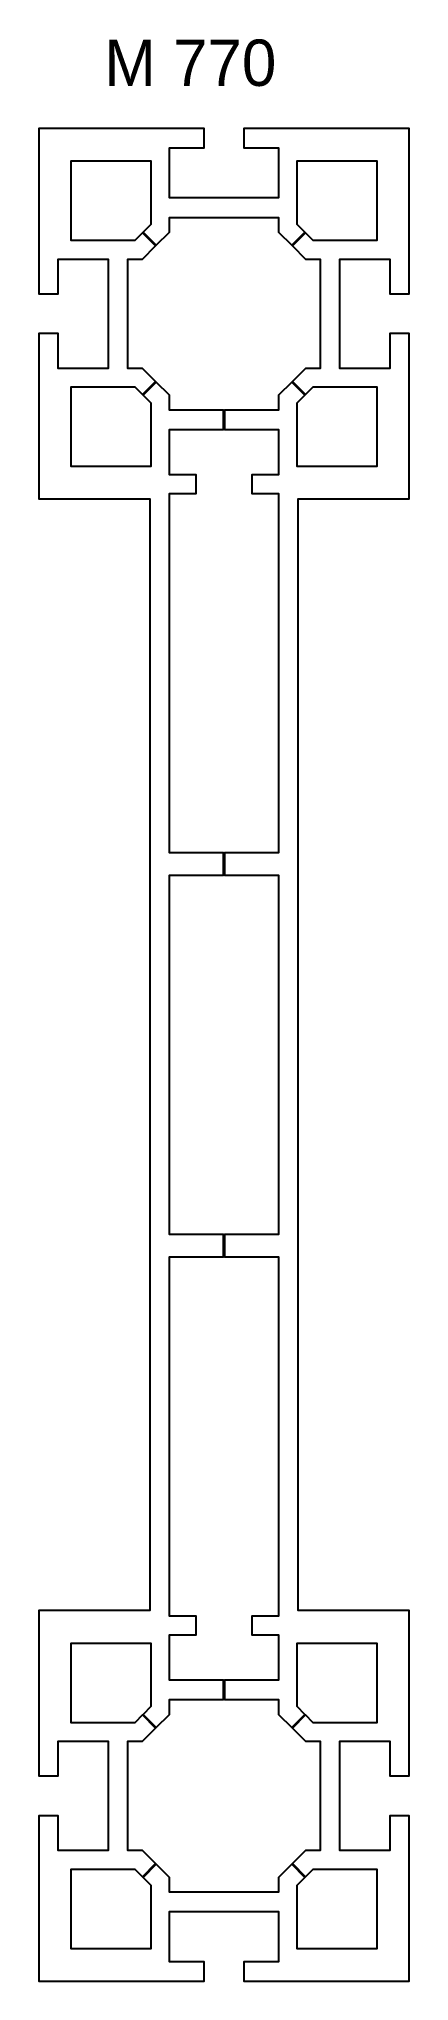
# Model space of a CAD drawing. Header units: millimetres. Extents: x -19 to 21, y -100 to 110.
import ezdxf

# ---------------------------------------------------------------- set-up
doc = ezdxf.new("R2010")
doc.units = ezdxf.units.MM
doc.header["$LTSCALE"] = 0.0125
doc.layers.add('Profil', color=7, linetype='Continuous')
doc.layers.add('Text_erfasst', color=3, linetype='Continuous')
doc.styles.add('gs25', font='gsimplex.shx', dxfattribs={"height": 25})

msp = doc.modelspace()

# ---------------------------------------------------------------- linework, layer by layer
at = {"layer": 'Profil'}
for points in [[(-7.32, 0.43), (-7.32, -59.57), (-19.32, -59.57), (-19.32, -77.42), (-17.22, -77.42), (-17.22, -73.67), (-11.82, -73.67), (-11.82, -79.57), (-11.82, -85.47), (-17.22, -85.47), (-17.22, -81.72), (-19.32, -81.72), (-19.32, -99.57), (-1.47, -99.57), (-1.47, -97.47), (-5.22, -97.47), (-5.22, -92.07), (0.68, -92.07), (6.58, -92.07), (6.58, -97.47), (2.83, -97.47), (2.83, -99.57), (20.68, -99.57), (20.68, -81.72), (18.58, -81.72), (18.58, -85.47), (13.18, -85.47), (13.18, -79.57), (13.18, -73.67), (18.58, -73.67), (18.58, -77.42), (20.68, -77.42), (20.68, -59.57), (8.68, -59.57), (8.68, 0.43), (8.68, 60.43), (20.68, 60.43), (20.68, 78.28), (18.58, 78.28), (18.58, 74.53), (13.18, 74.53), (13.18, 80.43), (13.18, 86.33), (18.58, 86.33), (18.58, 82.58), (20.68, 82.58), (20.68, 100.43), (2.83, 100.43), (2.83, 98.33), (6.58, 98.33), (6.58, 92.93), (0.68, 92.93), (-5.22, 92.93), (-5.22, 98.33), (-1.47, 98.33), (-1.47, 100.43), (-19.32, 100.43), (-19.32, 82.58), (-17.22, 82.58), (-17.22, 86.33), (-11.82, 86.33), (-11.82, 80.43), (-11.82, 74.53), (-17.22, 74.53), (-17.22, 78.28), (-19.32, 78.28), (-19.32, 60.43), (-7.32, 60.43)], [(7.99, 87.81), (9.41, 89.23), (8.58, 90.06), (8.58, 96.93), (17.18, 96.93), (17.18, 88.33), (10.31, 88.33), (9.48, 89.16), (8.06, 87.74), (9.48, 86.33), (11.08, 86.33), (11.08, 80.43), (11.08, 74.53), (9.48, 74.53), (8.06, 73.11), (9.48, 71.7), (10.31, 72.53), (17.18, 72.53), (17.18, 63.93), (8.58, 63.93), (8.58, 70.8), (9.41, 71.63), (7.99, 73.04), (6.58, 71.63), (6.58, 70.03), (0.73, 70.03), (0.73, 67.93), (6.58, 67.93), (6.58, 63.03), (3.68, 63.03), (3.68, 61.03), (6.58, 61.03), (6.58, 22.23), (0.73, 22.23), (0.73, 19.83), (6.58, 19.83), (6.58, 0.43), (6.58, -18.97), (0.73, -18.97), (0.73, -21.37), (6.58, -21.37), (6.58, -60.17), (3.68, -60.17), (3.68, -62.17), (6.58, -62.17), (6.58, -67.07), (0.73, -67.07), (0.73, -69.17), (6.58, -69.17), (6.58, -70.77), (7.99, -72.19), (9.41, -70.77), (8.58, -69.94), (8.58, -63.07), (17.18, -63.07), (17.18, -71.67), (10.31, -71.67), (9.48, -70.84), (8.06, -72.26), (9.48, -73.67), (11.08, -73.67), (11.08, -79.57), (11.08, -85.47), (9.48, -85.47), (8.06, -86.89), (9.48, -88.3), (10.31, -87.47), (17.18, -87.47), (17.18, -96.07), (8.58, -96.07), (8.58, -89.2), (9.41, -88.37), (7.99, -86.96), (6.58, -88.37), (6.58, -89.97), (0.68, -89.97), (-5.22, -89.97), (-5.22, -88.37), (-6.64, -86.96), (-8.05, -88.37), (-7.22, -89.2), (-7.22, -96.07), (-15.82, -96.07), (-15.82, -87.47), (-8.95, -87.47), (-8.12, -88.3), (-6.71, -86.89), (-8.12, -85.47), (-9.72, -85.47), (-9.72, -79.57), (-9.72, -73.67), (-8.12, -73.67), (-6.71, -72.26), (-8.12, -70.84), (-8.95, -71.67), (-15.82, -71.67), (-15.82, -63.07), (-7.22, -63.07), (-7.22, -69.94), (-8.05, -70.77), (-6.64, -72.19), (-5.22, -70.77), (-5.22, -69.17), (0.63, -69.17), (0.63, -67.07), (-5.22, -67.07), (-5.22, -62.17), (-2.32, -62.17), (-2.32, -60.17), (-5.22, -60.17), (-5.22, -21.37), (0.63, -21.37), (0.63, -18.97), (-5.22, -18.97), (-5.22, 0.43), (-5.22, 19.83), (0.63, 19.83), (0.63, 22.23), (-5.22, 22.23), (-5.22, 61.03), (-2.32, 61.03), (-2.32, 63.03), (-5.22, 63.03), (-5.22, 67.93), (0.63, 67.93), (0.63, 70.03), (-5.22, 70.03), (-5.22, 71.63), (-6.64, 73.04), (-8.05, 71.63), (-7.22, 70.8), (-7.22, 63.93), (-15.82, 63.93), (-15.82, 72.53), (-8.95, 72.53), (-8.12, 71.7), (-6.71, 73.11), (-8.12, 74.53), (-9.72, 74.53), (-9.72, 80.43), (-9.72, 86.33), (-8.12, 86.33), (-6.71, 87.74), (-8.12, 89.16), (-8.95, 88.33), (-15.82, 88.33), (-15.82, 96.93), (-7.22, 96.93), (-7.22, 90.06), (-8.05, 89.23), (-6.64, 87.81), (-5.22, 89.23), (-5.22, 90.83), (0.68, 90.83), (6.58, 90.83), (6.58, 89.23)]]:
    msp.add_lwpolyline(points, close=True, dxfattribs=at)

# ---------------------------------------------------------------- texts
at = {"layer": 'Text_erfasst', "style": 'gs25'}
msp.add_text('M 770', height=5, dxfattribs=at).set_placement((-12.25, 105.02))

doc.saveas('drawing.dxf')
